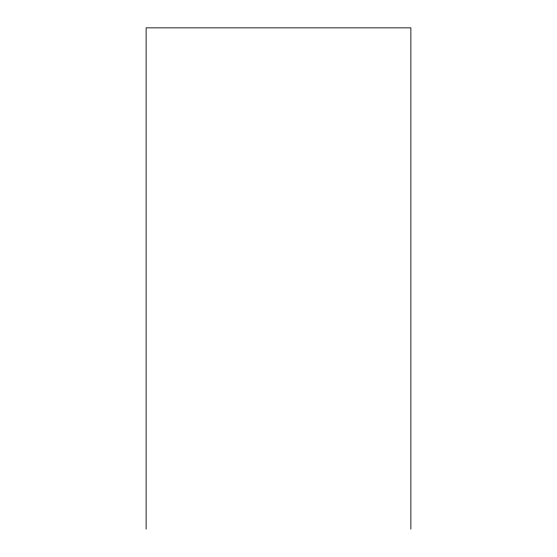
<?xml version="1.0" encoding="UTF-8"?>
<svg xmlns="http://www.w3.org/2000/svg" width="557" height="557" viewBox="0 0 557 557"><rect width="100%" height="100%" fill="white"/><g stroke="black" fill="none" stroke-linecap="round" stroke-linejoin="round"><path stroke-width="0.84" d="M410.878 529.15L410.878 27.85L146.122 27.85L146.122 529.15"/></g></svg>
